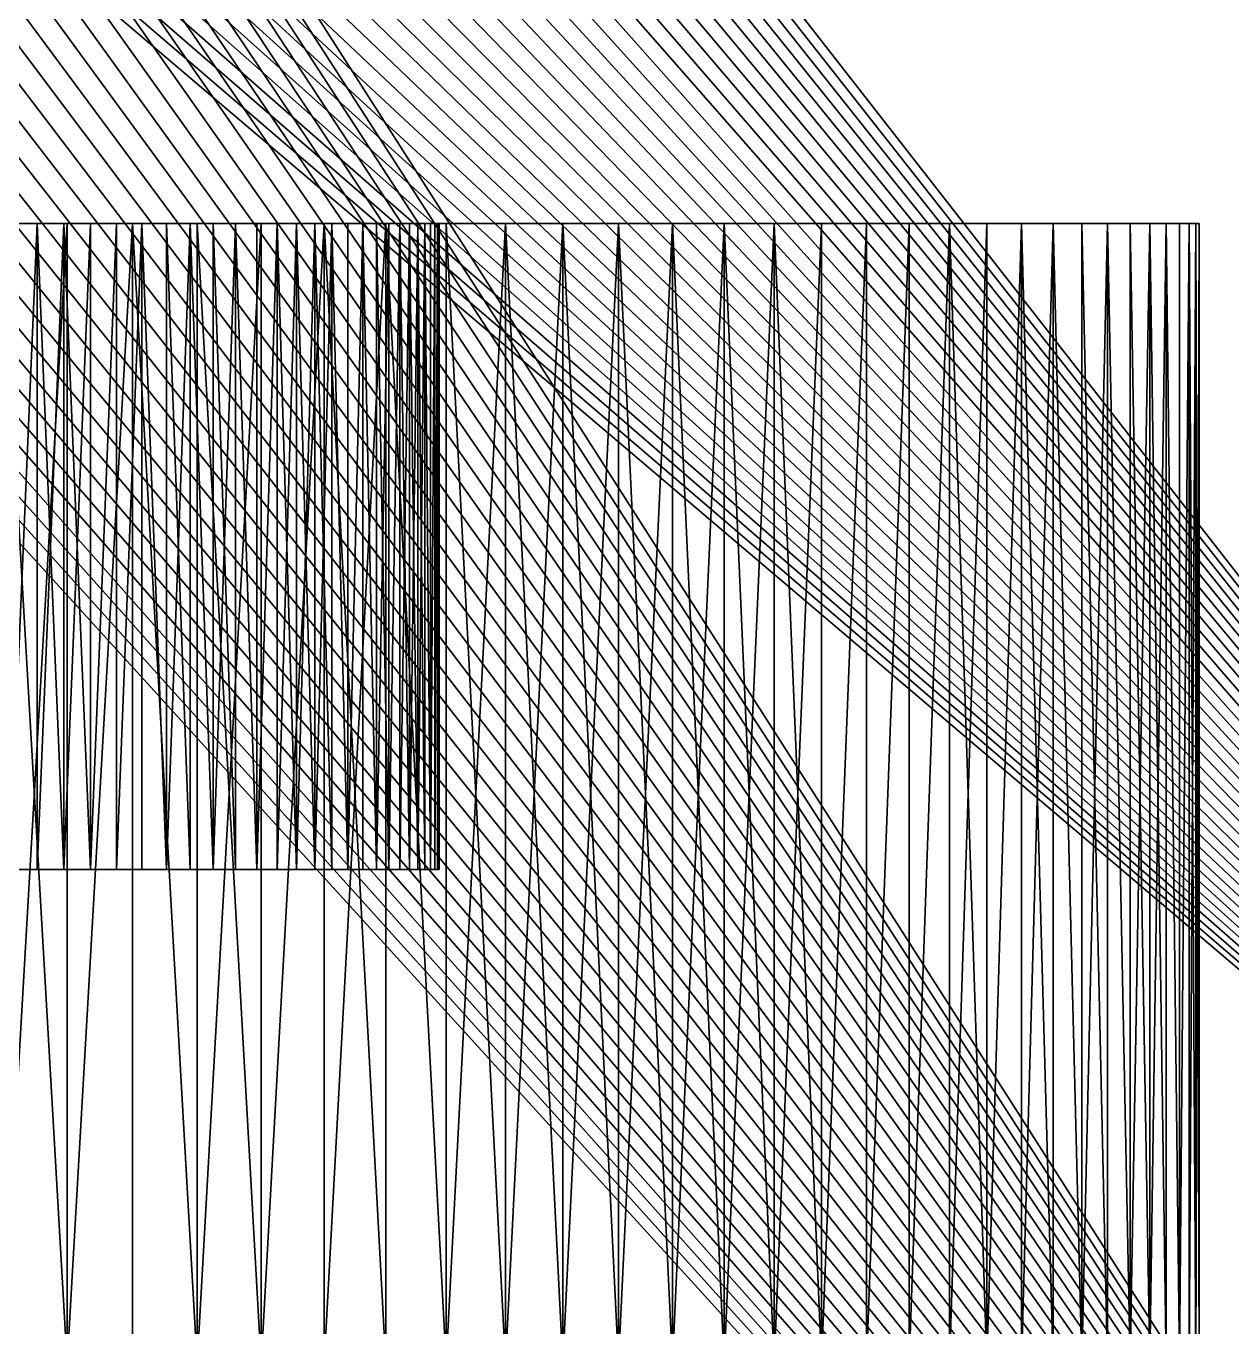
# Model space of a CAD drawing. Header units: millimetres. Extents: x 0 to 520, y -2 to 382.
# Drawn here: x 341.413 to 344.585, y 24.097 to 27.52 of the extents above; entities that cross this region are included whole.
import ezdxf

# ---------------------------------------------------------------- set-up
doc = ezdxf.new("R2010")
doc.units = ezdxf.units.MM

msp = doc.modelspace()

# ---------------------------------------------------------------- linework, layer by layer
at = {"layer": 'BRASS', "color": 52}
for points in [[(509.2, 369.2, 103), (10.8, 369.2, 103), (10.8, 10.8, 103)], [(509.2, 369.2, 103), (10.8, 10.8, 103), (509.2, 10.8, 103)], [(336.599, 36.5929, 86), (481.6847, 69.0037, 86), (499.5, 20.5, 86)], [(336.599, 36.5929, 86), (499.5, 20.5, 86), (336.5767, 36.5137, 86)], [(336.5767, 36.5137, 86), (499.5, 20.5, 86), (336.5505, 36.4357, 86)], [(336.5505, 36.4357, 86), (499.5, 20.5, 86), (336.5204, 36.3591, 86)], [(336.5204, 36.3591, 86), (499.5, 20.5, 86), (336.4866, 36.2841, 86)], [(336.4866, 36.2841, 86), (499.5, 20.5, 86), (336.4491, 36.2109, 86)], [(336.4491, 36.2109, 86), (499.5, 20.5, 86), (336.4079, 36.1396, 86)], [(336.4079, 36.1396, 86), (499.5, 20.5, 86), (336.3633, 36.0705, 86)], [(336.3633, 36.0705, 86), (499.5, 20.5, 86), (336.3153, 36.0037, 86)], [(336.3153, 36.0037, 86), (499.5, 20.5, 86), (336.264, 35.9394, 86)], [(336.264, 35.9394, 86), (499.5, 20.5, 86), (336.2095, 35.8777, 86)], [(336.2095, 35.8777, 86), (499.5, 20.5, 86), (336.1521, 35.8188, 86)], [(336.1521, 35.8188, 86), (499.5, 20.5, 86), (336.0918, 35.7629, 86)], [(336.0918, 35.7629, 86), (499.5, 20.5, 86), (336.0288, 35.71, 86)], [(336.0288, 35.71, 86), (499.5, 20.5, 86), (335.9632, 35.6603, 86)], [(335.9632, 35.6603, 86), (499.5, 20.5, 86), (335.8952, 35.614, 86)], [(335.8952, 35.614, 86), (499.5, 20.5, 86), (335.825, 35.5711, 86)], [(335.825, 35.5711, 86), (499.5, 20.5, 86), (335.7527, 35.5317, 86)], [(335.7527, 35.5317, 86), (499.5, 20.5, 86), (335.6786, 35.496, 86)], [(335.6028, 35.4641, 86), (499.5, 20.5, 86), (335.5255, 35.4359, 86)], [(335.6786, 35.496, 86), (499.5, 20.5, 86), (335.6028, 35.4641, 86)], [(335.5255, 35.4359, 86), (499.5, 20.5, 86), (335.4469, 35.4117, 86)], [(335.4469, 35.4117, 86), (499.5, 20.5, 86), (335.3672, 35.3914, 86)], [(335.2052, 35.3628, 86), (499.5, 20.5, 86), (335.1233, 35.3546, 86)], [(335.2865, 35.3751, 86), (499.5, 20.5, 86), (335.2052, 35.3628, 86)], [(335.3672, 35.3914, 86), (499.5, 20.5, 86), (335.2865, 35.3751, 86)], [(499.5, 20.5, 86), (20.5, 20.5, 86), (185.0411, 35.3505, 86)], [(499.5, 20.5, 86), (185.0411, 35.3505, 86), (334.9589, 35.3505, 86)], [(335.0411, 35.3505, 86), (499.5, 20.5, 86), (334.9589, 35.3505, 86)], [(335.1233, 35.3546, 86), (499.5, 20.5, 86), (335.0411, 35.3505, 86)]]:
    msp.add_3dface(points, dxfattribs=at)
at = {"layer": 'STEEL', "color": 8}
for points in [[(347, 48, 86), (337.2388, 35.276, 86), (347, 20, 86)], [(337.25, 35.5, 83), (347, 48, 83), (347, 23, 83)], [(337.2472, 35.3878, 83), (337.25, 35.5, 83), (347, 23, 83)], [(337.2388, 35.276, 83), (337.2472, 35.3878, 83), (347, 23, 83)], [(337.2249, 35.1647, 83), (337.2388, 35.276, 83), (347, 23, 83)], [(337.2388, 35.276, 86), (337.2249, 35.1647, 86), (347, 20, 86)], [(337.2054, 35.0542, 83), (337.2249, 35.1647, 83), (347, 23, 83)], [(337.2249, 35.1647, 86), (337.2054, 35.0542, 86), (347, 20, 86)], [(337.1804, 34.9448, 83), (337.2054, 35.0542, 83), (347, 23, 83)], [(337.2054, 35.0542, 86), (337.1804, 34.9448, 86), (347, 20, 86)], [(337.15, 34.8368, 83), (337.1804, 34.9448, 83), (347, 23, 83)], [(337.1804, 34.9448, 86), (337.15, 34.8368, 86), (347, 20, 86)], [(337.1143, 34.7305, 83), (337.15, 34.8368, 83), (347, 23, 83)], [(337.15, 34.8368, 86), (337.1143, 34.7305, 86), (347, 20, 86)], [(337.0733, 34.626, 83), (337.1143, 34.7305, 83), (347, 23, 83)], [(337.1143, 34.7305, 86), (337.0733, 34.626, 86), (347, 20, 86)], [(337.0272, 34.5238, 83), (337.0733, 34.626, 83), (347, 23, 83)], [(337.0733, 34.626, 86), (337.0272, 34.5238, 86), (347, 20, 86)], [(336.976, 34.4239, 83), (337.0272, 34.5238, 83), (347, 23, 83)], [(337.0272, 34.5238, 86), (336.976, 34.4239, 86), (347, 20, 86)], [(336.9199, 34.3268, 83), (336.976, 34.4239, 83), (347, 23, 83)], [(336.976, 34.4239, 86), (336.9199, 34.3268, 86), (347, 20, 86)], [(336.859, 34.2325, 83), (336.9199, 34.3268, 83), (347, 23, 83)], [(336.9199, 34.3268, 86), (336.859, 34.2325, 86), (347, 20, 86)], [(336.7935, 34.1414, 83), (336.859, 34.2325, 83), (347, 23, 83)], [(336.859, 34.2325, 86), (336.7935, 34.1414, 86), (347, 20, 86)], [(336.7236, 34.0537, 83), (336.7935, 34.1414, 83), (347, 23, 83)], [(336.7935, 34.1414, 86), (336.7236, 34.0537, 86), (347, 20, 86)], [(336.6494, 33.9696, 83), (336.7236, 34.0537, 83), (347, 23, 83)], [(336.7236, 34.0537, 86), (336.6494, 33.9696, 86), (347, 20, 86)], [(336.571, 33.8893, 83), (336.6494, 33.9696, 83), (347, 23, 83)], [(336.6494, 33.9696, 86), (336.571, 33.8893, 86), (347, 20, 86)], [(336.4888, 33.813, 83), (336.571, 33.8893, 83), (347, 23, 83)], [(336.571, 33.8893, 86), (336.4888, 33.813, 86), (347, 20, 86)], [(336.4029, 33.7409, 83), (336.4888, 33.813, 83), (347, 23, 83)], [(336.4888, 33.813, 86), (336.4029, 33.7409, 86), (347, 20, 86)], [(336.3134, 33.6731, 83), (336.4029, 33.7409, 83), (347, 23, 83)], [(336.4029, 33.7409, 86), (336.3134, 33.6731, 86), (347, 20, 86)], [(336.3134, 33.6731, 83), (347, 23, 83), (336.2207, 33.6099, 83)], [(336.3134, 33.6731, 86), (336.2207, 33.6099, 86), (347, 20, 86)], [(336.2207, 33.6099, 83), (347, 23, 83), (336.125, 33.5514, 83)], [(336.2207, 33.6099, 86), (336.125, 33.5514, 86), (347, 20, 86)], [(336.125, 33.5514, 83), (347, 23, 83), (336.0265, 33.4978, 83)], [(336.125, 33.5514, 86), (336.0265, 33.4978, 86), (347, 20, 86)], [(336.0265, 33.4978, 83), (347, 23, 83), (335.9254, 33.4491, 83)], [(336.0265, 33.4978, 86), (335.9254, 33.4491, 86), (347, 20, 86)], [(335.9254, 33.4491, 83), (347, 23, 83), (335.822, 33.4055, 83)], [(335.9254, 33.4491, 86), (335.822, 33.4055, 86), (347, 20, 86)], [(335.822, 33.4055, 83), (347, 23, 83), (335.7166, 33.3672, 83)], [(335.822, 33.4055, 86), (335.7166, 33.3672, 86), (347, 20, 86)], [(335.7166, 33.3672, 83), (347, 23, 83), (335.6094, 33.3341, 83)], [(335.7166, 33.3672, 86), (335.6094, 33.3341, 86), (347, 20, 86)], [(335.5007, 33.3064, 83), (347, 23, 83), (335.3907, 33.2842, 83)], [(335.5007, 33.3064, 86), (335.3907, 33.2842, 86), (347, 20, 86)], [(335.6094, 33.3341, 83), (347, 23, 83), (335.5007, 33.3064, 83)], [(335.6094, 33.3341, 86), (335.5007, 33.3064, 86), (347, 20, 86)], [(335.3907, 33.2842, 83), (347, 23, 83), (335.2798, 33.2675, 83)], [(335.3907, 33.2842, 86), (335.2798, 33.2675, 86), (347, 20, 86)], [(334.9439, 33.2507, 83), (347, 23, 83), (323, 23, 83)], [(334.9439, 33.2507, 86), (323, 20, 86), (347, 20, 86)], [(335.0561, 33.2507, 83), (347, 23, 83), (334.9439, 33.2507, 83)], [(335.0561, 33.2507, 86), (334.9439, 33.2507, 86), (347, 20, 86)], [(335.1681, 33.2563, 83), (347, 23, 83), (335.0561, 33.2507, 83)], [(335.1681, 33.2563, 86), (335.0561, 33.2507, 86), (347, 20, 86)], [(335.2798, 33.2675, 83), (347, 23, 83), (335.1681, 33.2563, 83)], [(335.2798, 33.2675, 86), (335.1681, 33.2563, 86), (347, 20, 86)], [(341.5216, 27, 78.9609), (341.2236, 27, 76.9832), (341.1494, 27, 76.9925)], [(341.5216, 27, 78.9609), (341.1494, 27, 76.9925), (341.3485, 27, 78.9826)], [(341.2236, 27, 74.0168), (341.5216, 27, 72.0391), (341.3485, 27, 72.0174)], [(341.2972, 27, 74.0297), (341.5216, 27, 72.0391), (341.2236, 27, 74.0168)], [(341.6935, 27, 78.9306), (341.2972, 27, 76.9703), (341.2236, 27, 76.9832)], [(341.6935, 27, 78.9306), (341.2236, 27, 76.9832), (341.5216, 27, 78.9609)], [(341.2972, 27, 74.0297), (341.6935, 27, 72.0694), (341.5216, 27, 72.0391)], [(341.3701, 27, 74.0464), (341.6935, 27, 72.0694), (341.2972, 27, 74.0297)], [(341.8637, 27, 78.8918), (341.3701, 27, 76.9536), (341.2972, 27, 76.9703)], [(341.8637, 27, 78.8918), (341.2972, 27, 76.9703), (341.6935, 27, 78.9306)], [(341.3485, 27, 78.9826), (341.3485, 24, 78.9826), (341.5216, 24, 78.9609)], [(341.5216, 27, 78.9609), (341.3485, 27, 78.9826), (341.5216, 24, 78.9609)], [(341.5216, 27, 72.0391), (341.5216, 24, 72.0391), (341.3485, 24, 72.0174)], [(341.3485, 27, 72.0174), (341.5216, 27, 72.0391), (341.3485, 24, 72.0174)], [(341.3701, 27, 74.0464), (341.8637, 27, 72.1082), (341.6935, 27, 72.0694)], [(341.4421, 27, 74.0666), (341.8637, 27, 72.1082), (341.3701, 27, 74.0464)], [(341.8637, 27, 78.8918), (341.4421, 27, 76.9334), (341.3701, 27, 76.9536)], [(341.3701, 25.3, 76.9536), (341.4421, 27, 76.9334), (341.4421, 25.3, 76.9334)], [(341.3701, 27, 76.9536), (341.4421, 27, 76.9334), (341.3701, 25.3, 76.9536)], [(341.4421, 25.3, 74.0666), (341.4421, 27, 74.0666), (341.3701, 25.3, 74.0464)], [(341.4421, 27, 74.0666), (341.3701, 27, 74.0464), (341.3701, 25.3, 74.0464)], [(341.4421, 27, 74.0666), (342.1971, 27, 72.2111), (342.0316, 27, 72.1555)], [(341.4421, 27, 74.0666), (342.0316, 27, 72.1555), (341.8637, 27, 72.1082)], [(341.513, 27, 74.0905), (342.1971, 27, 72.2111), (341.4421, 27, 74.0666)], [(342.0316, 27, 78.8445), (341.4421, 27, 76.9334), (341.8637, 27, 78.8918)], [(342.1971, 27, 78.7889), (341.4421, 27, 76.9334), (342.0316, 27, 78.8445)], [(342.1971, 27, 78.7889), (341.513, 27, 76.9095), (341.4421, 27, 76.9334)], [(341.4421, 25.3, 76.9334), (341.513, 27, 76.9095), (341.513, 25.3, 76.9095)], [(341.4421, 27, 76.9334), (341.513, 27, 76.9095), (341.4421, 25.3, 76.9334)], [(341.513, 27, 74.0905), (341.4421, 27, 74.0666), (341.513, 25.3, 74.0905)], [(341.513, 25.3, 74.0905), (341.4421, 27, 74.0666), (341.4421, 25.3, 74.0666)], [(341.5827, 27, 74.1178), (342.1971, 27, 72.2111), (341.513, 27, 74.0905)], [(342.3595, 27, 78.7252), (341.5827, 27, 76.8822), (341.513, 27, 76.9095)], [(342.3595, 27, 78.7252), (341.513, 27, 76.9095), (342.1971, 27, 78.7889)], [(341.513, 25.3, 76.9095), (341.5827, 27, 76.8822), (341.5827, 25.3, 76.8822)], [(341.513, 27, 76.9095), (341.5827, 27, 76.8822), (341.513, 25.3, 76.9095)], [(341.5827, 27, 74.1178), (341.513, 27, 74.0905), (341.5827, 25.3, 74.1178)], [(341.5827, 25.3, 74.1178), (341.513, 27, 74.0905), (341.513, 25.3, 74.0905)], [(341.6935, 27, 78.9306), (341.5216, 24, 78.9609), (341.6935, 24, 78.9306)], [(341.6935, 27, 78.9306), (341.5216, 27, 78.9609), (341.5216, 24, 78.9609)], [(341.6935, 27, 72.0694), (341.6935, 24, 72.0694), (341.5216, 24, 72.0391)], [(341.5216, 27, 72.0391), (341.6935, 27, 72.0694), (341.5216, 24, 72.0391)], [(341.5827, 27, 74.1178), (342.3595, 27, 72.2748), (342.1971, 27, 72.2111)], [(341.6508, 27, 74.1485), (342.3595, 27, 72.2748), (341.5827, 27, 74.1178)], [(342.5186, 27, 78.6534), (341.6508, 27, 76.8515), (341.5827, 27, 76.8822)], [(342.5186, 27, 78.6534), (341.5827, 27, 76.8822), (342.3595, 27, 78.7252)], [(341.5827, 25.3, 76.8822), (341.6508, 27, 76.8515), (341.6508, 25.3, 76.8515)], [(341.5827, 27, 76.8822), (341.6508, 27, 76.8515), (341.5827, 25.3, 76.8822)], [(341.6508, 25.3, 74.1485), (341.6508, 27, 74.1485), (341.5827, 25.3, 74.1178)], [(341.6508, 27, 74.1485), (341.5827, 27, 74.1178), (341.5827, 25.3, 74.1178)], [(341.6508, 27, 74.1485), (342.6739, 27, 72.4262), (342.5186, 27, 72.3466)], [(341.6508, 27, 74.1485), (342.5186, 27, 72.3466), (342.3595, 27, 72.2748)], [(341.7174, 27, 74.1827), (342.6739, 27, 72.4262), (341.6508, 27, 74.1485)], [(342.6739, 27, 78.5738), (341.7174, 27, 76.8173), (341.6508, 27, 76.8515)], [(342.6739, 27, 78.5738), (341.6508, 27, 76.8515), (342.5186, 27, 78.6534)], [(341.6508, 25.3, 76.8515), (341.7174, 27, 76.8173), (341.7174, 25.3, 76.8173)], [(341.6508, 27, 76.8515), (341.7174, 27, 76.8173), (341.6508, 25.3, 76.8515)], [(341.7174, 25.3, 74.1827), (341.7174, 27, 74.1827), (341.6508, 25.3, 74.1485)], [(341.7174, 27, 74.1827), (341.6508, 27, 74.1485), (341.6508, 25.3, 74.1485)], [(341.6935, 27, 78.9306), (341.6935, 24, 78.9306), (341.8637, 24, 78.8918)], [(341.8637, 27, 78.8918), (341.6935, 27, 78.9306), (341.8637, 24, 78.8918)], [(341.6935, 27, 72.0694), (341.8637, 24, 72.1082), (341.6935, 24, 72.0694)], [(341.6935, 27, 72.0694), (341.8637, 27, 72.1082), (341.8637, 24, 72.1082)], [(341.7822, 27, 74.2201), (342.6739, 27, 72.4262), (341.7174, 27, 74.1827)], [(342.825, 27, 78.4865), (341.7174, 27, 76.8173), (342.6739, 27, 78.5738)], [(342.825, 27, 78.4865), (341.7822, 27, 76.7799), (341.7174, 27, 76.8173)], [(341.7174, 25.3, 76.8173), (341.7174, 27, 76.8173), (341.7822, 25.3, 76.7799)], [(341.7174, 27, 76.8173), (341.7822, 27, 76.7799), (341.7822, 25.3, 76.7799)], [(341.7822, 27, 74.2201), (341.7174, 27, 74.1827), (341.7822, 25.3, 74.2201)], [(341.7822, 25.3, 74.2201), (341.7174, 27, 74.1827), (341.7174, 25.3, 74.1827)], [(341.7822, 27, 74.2201), (342.825, 27, 72.5135), (342.6739, 27, 72.4262)], [(341.845, 27, 74.2606), (342.825, 27, 72.5135), (341.7822, 27, 74.2201)], [(342.9716, 27, 78.3918), (341.7822, 27, 76.7799), (342.825, 27, 78.4865)], [(342.9716, 27, 78.3918), (341.845, 27, 76.7394), (341.7822, 27, 76.7799)], [(341.7822, 27, 76.7799), (341.845, 27, 76.7394), (341.7822, 25.3, 76.7799)], [(341.7822, 25.3, 76.7799), (341.845, 27, 76.7394), (341.845, 25.3, 76.7394)], [(341.845, 27, 74.2606), (341.7822, 27, 74.2201), (341.845, 25.3, 74.2606)], [(341.845, 25.3, 74.2606), (341.7822, 27, 74.2201), (341.7822, 25.3, 74.2201)], [(341.845, 27, 74.2606), (342.9716, 27, 72.6082), (342.825, 27, 72.5135)], [(341.9057, 27, 74.3043), (342.9716, 27, 72.6082), (341.845, 27, 74.2606)], [(342.9716, 27, 78.3918), (341.9057, 27, 76.6957), (341.845, 27, 76.7394)], [(341.845, 25.3, 76.7394), (341.845, 27, 76.7394), (341.9057, 25.3, 76.6957)], [(341.845, 27, 76.7394), (341.9057, 27, 76.6957), (341.9057, 25.3, 76.6957)], [(341.9057, 27, 74.3043), (341.845, 27, 74.2606), (341.9057, 25.3, 74.3043)], [(341.9057, 25.3, 74.3043), (341.845, 27, 74.2606), (341.845, 25.3, 74.2606)], [(341.8637, 27, 78.8918), (341.8637, 24, 78.8918), (342.0316, 24, 78.8445)], [(342.0316, 27, 78.8445), (341.8637, 27, 78.8918), (342.0316, 24, 78.8445)], [(342.0316, 27, 72.1555), (342.0316, 24, 72.1555), (341.8637, 24, 72.1082)], [(341.8637, 27, 72.1082), (342.0316, 27, 72.1555), (341.8637, 24, 72.1082)], [(341.9057, 27, 74.3043), (343.2498, 27, 72.8188), (343.1133, 27, 72.71)], [(341.9057, 27, 74.3043), (343.1133, 27, 72.71), (342.9716, 27, 72.6082)], [(341.9642, 27, 74.3509), (343.2498, 27, 72.8188), (341.9057, 27, 74.3043)], [(343.1133, 27, 78.29), (341.9642, 27, 76.6491), (341.9057, 27, 76.6957)], [(343.1133, 27, 78.29), (341.9057, 27, 76.6957), (342.9716, 27, 78.3918)], [(341.9057, 27, 76.6957), (341.9642, 27, 76.6491), (341.9057, 25.3, 76.6957)], [(341.9057, 25.3, 76.6957), (341.9642, 27, 76.6491), (341.9642, 25.3, 76.6491)], [(341.9642, 27, 74.3509), (341.9057, 27, 74.3043), (341.9642, 25.3, 74.3509)], [(341.9642, 25.3, 74.3509), (341.9057, 27, 74.3043), (341.9057, 25.3, 74.3043)], [(342.0203, 27, 74.4004), (343.2498, 27, 72.8188), (341.9642, 27, 74.3509)], [(343.2498, 27, 78.1812), (341.9642, 27, 76.6491), (343.1133, 27, 78.29)], [(343.3806, 27, 78.0657), (342.0203, 27, 76.5996), (341.9642, 27, 76.6491)], [(343.3806, 27, 78.0657), (341.9642, 27, 76.6491), (343.2498, 27, 78.1812)], [(341.9642, 25.3, 76.6491), (341.9642, 27, 76.6491), (342.0203, 25.3, 76.5996)], [(341.9642, 27, 76.6491), (342.0203, 27, 76.5996), (342.0203, 25.3, 76.5996)], [(342.0203, 27, 74.4004), (341.9642, 27, 74.3509), (342.0203, 25.3, 74.4004)], [(342.0203, 25.3, 74.4004), (341.9642, 27, 74.3509), (341.9642, 25.3, 74.3509)], [(342.0203, 27, 74.4004), (343.3806, 27, 72.9343), (343.2498, 27, 72.8188)], [(343.5055, 27, 73.0562), (342.0203, 27, 74.4004), (342.0738, 27, 74.4526)], [(343.5055, 27, 73.0562), (343.3806, 27, 72.9343), (342.0203, 27, 74.4004)], [(343.5055, 27, 77.9438), (342.0738, 27, 76.5474), (342.0203, 27, 76.5996)], [(343.5055, 27, 77.9438), (342.0203, 27, 76.5996), (343.3806, 27, 78.0657)], [(342.0203, 27, 76.5996), (342.0738, 27, 76.5474), (342.0203, 25.3, 76.5996)], [(342.0203, 25.3, 76.5996), (342.0738, 27, 76.5474), (342.0738, 25.3, 76.5474)], [(342.0738, 25.3, 74.4526), (342.0738, 27, 74.4526), (342.0203, 25.3, 74.4004)], [(342.0738, 27, 74.4526), (342.0203, 27, 74.4004), (342.0203, 25.3, 74.4004)], [(342.1971, 27, 78.7889), (342.0316, 24, 78.8445), (342.1971, 24, 78.7889)], [(342.1971, 27, 78.7889), (342.0316, 27, 78.8445), (342.0316, 24, 78.8445)], [(342.1971, 27, 72.2111), (342.1971, 24, 72.2111), (342.0316, 24, 72.1555)], [(342.0316, 27, 72.1555), (342.1971, 27, 72.2111), (342.0316, 24, 72.1555)], [(343.6242, 27, 73.1841), (343.5055, 27, 73.0562), (342.0738, 27, 74.4526)], [(343.6242, 27, 73.1841), (342.0738, 27, 74.4526), (342.1247, 27, 74.5075)], [(343.5055, 27, 77.9438), (342.1247, 27, 76.4925), (342.0738, 27, 76.5474)], [(342.0738, 27, 76.5474), (342.1247, 27, 76.4925), (342.0738, 25.3, 76.5474)], [(342.0738, 25.3, 76.5474), (342.1247, 27, 76.4925), (342.1247, 25.3, 76.4925)], [(342.1247, 27, 74.5075), (342.0738, 27, 74.4526), (342.1247, 25.3, 74.5075)], [(342.1247, 25.3, 74.5075), (342.0738, 27, 74.4526), (342.0738, 25.3, 74.4526)], [(343.7364, 27, 73.3178), (343.6242, 27, 73.1841), (342.1247, 27, 74.5075)], [(343.7364, 27, 73.3178), (342.1247, 27, 74.5075), (342.1727, 27, 74.5648)], [(343.6242, 27, 77.8159), (342.1727, 27, 76.4352), (342.1247, 27, 76.4925)], [(343.5055, 27, 77.9438), (343.6242, 27, 77.8159), (342.1247, 27, 76.4925)], [(342.1247, 27, 76.4925), (342.1727, 27, 76.4352), (342.1247, 25.3, 76.4925)], [(342.1247, 25.3, 76.4925), (342.1727, 27, 76.4352), (342.1727, 25.3, 76.4352)], [(342.1727, 27, 74.5648), (342.1247, 27, 74.5075), (342.1727, 25.3, 74.5648)], [(342.1727, 25.3, 74.5648), (342.1247, 27, 74.5075), (342.1247, 25.3, 74.5075)], [(343.8418, 27, 73.4569), (343.7364, 27, 73.3178), (342.1727, 27, 74.5648)], [(343.8418, 27, 73.4569), (342.1727, 27, 74.5648), (342.2179, 27, 74.6244)], [(343.8418, 27, 77.5431), (342.2179, 27, 76.3756), (342.1727, 27, 76.4352)], [(343.7364, 27, 77.6822), (343.8418, 27, 77.5431), (342.1727, 27, 76.4352)], [(343.6242, 27, 77.8159), (343.7364, 27, 77.6822), (342.1727, 27, 76.4352)], [(342.1727, 27, 76.4352), (342.2179, 27, 76.3756), (342.1727, 25.3, 76.4352)], [(342.1727, 25.3, 76.4352), (342.2179, 27, 76.3756), (342.2179, 25.3, 76.3756)], [(342.2179, 27, 74.6244), (342.1727, 27, 74.5648), (342.2179, 25.3, 74.6244)], [(342.2179, 25.3, 74.6244), (342.1727, 27, 74.5648), (342.1727, 25.3, 74.5648)], [(342.3595, 27, 78.7252), (342.1971, 24, 78.7889), (342.3595, 24, 78.7252)], [(342.3595, 27, 78.7252), (342.1971, 27, 78.7889), (342.1971, 24, 78.7889)], [(342.1971, 27, 72.2111), (342.3595, 27, 72.2748), (342.3595, 24, 72.2748)], [(342.1971, 27, 72.2111), (342.3595, 24, 72.2748), (342.1971, 24, 72.2111)], [(343.9401, 27, 73.6011), (343.8418, 27, 73.4569), (342.2179, 27, 74.6244)], [(343.9401, 27, 73.6011), (342.2179, 27, 74.6244), (342.26, 27, 74.6862)], [(343.8418, 27, 77.5431), (342.26, 27, 76.3138), (342.2179, 27, 76.3756)], [(342.2179, 25.3, 76.3756), (342.2179, 27, 76.3756), (342.26, 25.3, 76.3138)], [(342.2179, 27, 76.3756), (342.26, 27, 76.3138), (342.26, 25.3, 76.3138)], [(342.26, 27, 74.6862), (342.2179, 27, 74.6244), (342.26, 25.3, 74.6862)], [(342.26, 25.3, 74.6862), (342.2179, 27, 74.6244), (342.2179, 25.3, 74.6244)], [(344.0311, 27, 73.75), (343.9401, 27, 73.6011), (342.26, 27, 74.6862)], [(344.0311, 27, 73.75), (342.26, 27, 74.6862), (342.299, 27, 74.75)], [(344.0311, 27, 77.25), (342.299, 27, 76.25), (342.26, 27, 76.3138)], [(343.9401, 27, 77.3989), (344.0311, 27, 77.25), (342.26, 27, 76.3138)], [(343.8418, 27, 77.5431), (343.9401, 27, 77.3989), (342.26, 27, 76.3138)], [(342.26, 27, 76.3138), (342.299, 27, 76.25), (342.26, 25.3, 76.3138)], [(342.26, 25.3, 76.3138), (342.299, 27, 76.25), (342.299, 25.3, 76.25)], [(342.299, 25.3, 74.75), (342.299, 27, 74.75), (342.26, 25.3, 74.6862)], [(342.299, 27, 74.75), (342.26, 27, 74.6862), (342.26, 25.3, 74.6862)], [(344.1146, 27, 73.9033), (342.299, 27, 74.75), (342.3348, 27, 74.8157)], [(344.1146, 27, 73.9033), (344.0311, 27, 73.75), (342.299, 27, 74.75)], [(344.0311, 27, 77.25), (342.3348, 27, 76.1843), (342.299, 27, 76.25)], [(342.299, 25.3, 76.25), (342.299, 27, 76.25), (342.3348, 25.3, 76.1843)], [(342.299, 27, 76.25), (342.3348, 27, 76.1843), (342.3348, 25.3, 76.1843)], [(342.3348, 27, 74.8157), (342.299, 27, 74.75), (342.3348, 25.3, 74.8157)], [(342.3348, 25.3, 74.8157), (342.299, 27, 74.75), (342.299, 25.3, 74.75)], [(344.1903, 27, 74.0605), (342.3348, 27, 74.8157), (342.3673, 27, 74.8831)], [(344.1903, 27, 74.0605), (344.1146, 27, 73.9033), (342.3348, 27, 74.8157)], [(344.1146, 27, 77.0967), (342.3673, 27, 76.1169), (342.3348, 27, 76.1843)], [(344.0311, 27, 77.25), (344.1146, 27, 77.0967), (342.3348, 27, 76.1843)], [(342.3348, 25.3, 76.1843), (342.3673, 27, 76.1169), (342.3673, 25.3, 76.1169)], [(342.3348, 27, 76.1843), (342.3673, 27, 76.1169), (342.3348, 25.3, 76.1843)], [(342.3673, 27, 74.8831), (342.3348, 27, 74.8157), (342.3673, 25.3, 74.8831)], [(342.3673, 25.3, 74.8831), (342.3348, 27, 74.8157), (342.3348, 25.3, 74.8157)], [(342.3595, 27, 78.7252), (342.3595, 24, 78.7252), (342.5186, 24, 78.6534)], [(342.5186, 27, 78.6534), (342.3595, 27, 78.7252), (342.5186, 24, 78.6534)], [(342.3595, 27, 72.2748), (342.5186, 27, 72.3466), (342.5186, 24, 72.3466)], [(342.3595, 27, 72.2748), (342.5186, 24, 72.3466), (342.3595, 24, 72.2748)], [(344.2581, 27, 74.2213), (344.1903, 27, 74.0605), (342.3673, 27, 74.8831)], [(344.2581, 27, 74.2213), (342.3673, 27, 74.8831), (342.3963, 27, 74.952)], [(344.1903, 27, 76.9395), (342.3963, 27, 76.048), (342.3673, 27, 76.1169)], [(344.1146, 27, 77.0967), (344.1903, 27, 76.9395), (342.3673, 27, 76.1169)], [(342.3673, 25.3, 76.1169), (342.3963, 27, 76.048), (342.3963, 25.3, 76.048)], [(342.3673, 27, 76.1169), (342.3963, 27, 76.048), (342.3673, 25.3, 76.1169)], [(342.3963, 25.3, 74.952), (342.3963, 27, 74.952), (342.3673, 25.3, 74.8831)], [(342.3963, 27, 74.952), (342.3673, 27, 74.8831), (342.3673, 25.3, 74.8831)], [(344.3177, 27, 74.3853), (344.2581, 27, 74.2213), (342.3963, 27, 74.952)], [(344.3177, 27, 74.3853), (342.3963, 27, 74.952), (342.4219, 27, 75.0223)], [(344.2581, 27, 76.7787), (342.4219, 27, 75.9777), (342.3963, 27, 76.048)], [(344.1903, 27, 76.9395), (344.2581, 27, 76.7787), (342.3963, 27, 76.048)], [(342.3963, 25.3, 76.048), (342.4219, 27, 75.9777), (342.4219, 25.3, 75.9777)], [(342.3963, 27, 76.048), (342.4219, 27, 75.9777), (342.3963, 25.3, 76.048)], [(342.4219, 27, 75.0223), (342.3963, 27, 74.952), (342.4219, 25.3, 75.0223)], [(342.4219, 25.3, 75.0223), (342.3963, 27, 74.952), (342.3963, 25.3, 74.952)], [(344.3177, 27, 74.3853), (342.4219, 27, 75.0223), (342.4439, 27, 75.0937)], [(344.3692, 27, 76.4479), (342.4439, 27, 75.9063), (342.4219, 27, 75.9777)], [(344.3177, 27, 76.6147), (344.3692, 27, 76.4479), (342.4219, 27, 75.9777)], [(344.2581, 27, 76.7787), (344.3177, 27, 76.6147), (342.4219, 27, 75.9777)], [(342.4219, 25.3, 75.9777), (342.4439, 27, 75.9063), (342.4439, 25.3, 75.9063)], [(342.4219, 27, 75.9777), (342.4439, 27, 75.9063), (342.4219, 25.3, 75.9777)], [(342.4439, 27, 75.0937), (342.4219, 27, 75.0223), (342.4439, 25.3, 75.0937)], [(342.4439, 25.3, 75.0937), (342.4219, 27, 75.0223), (342.4219, 25.3, 75.0223)], [(344.3692, 27, 74.5521), (344.3177, 27, 74.3853), (342.4439, 27, 75.0937)], [(344.4122, 27, 74.7212), (342.4439, 27, 75.0937), (342.4624, 27, 75.1662)], [(344.4122, 27, 74.7212), (344.3692, 27, 74.5521), (342.4439, 27, 75.0937)], [(344.3692, 27, 76.4479), (342.4624, 27, 75.8338), (342.4439, 27, 75.9063)], [(342.4439, 25.3, 75.9063), (342.4624, 27, 75.8338), (342.4624, 25.3, 75.8338)], [(342.4439, 27, 75.9063), (342.4624, 27, 75.8338), (342.4439, 25.3, 75.9063)], [(342.4624, 27, 75.1662), (342.4439, 27, 75.0937), (342.4624, 25.3, 75.1662)], [(342.4624, 25.3, 75.1662), (342.4439, 27, 75.0937), (342.4439, 25.3, 75.0937)], [(344.4468, 27, 74.8922), (342.4624, 27, 75.1662), (342.4772, 27, 75.2395)], [(344.4468, 27, 74.8922), (344.4122, 27, 74.7212), (342.4624, 27, 75.1662)], [(344.4468, 27, 76.1078), (342.4772, 27, 75.7605), (342.4624, 27, 75.8338)], [(344.4122, 27, 76.2788), (344.4468, 27, 76.1078), (342.4624, 27, 75.8338)], [(344.3692, 27, 76.4479), (344.4122, 27, 76.2788), (342.4624, 27, 75.8338)], [(342.4624, 25.3, 75.8338), (342.4624, 27, 75.8338), (342.4772, 25.3, 75.7605)], [(342.4624, 27, 75.8338), (342.4772, 27, 75.7605), (342.4772, 25.3, 75.7605)], [(342.4772, 27, 75.2395), (342.4624, 27, 75.1662), (342.4772, 25.3, 75.2395)], [(342.4772, 25.3, 75.2395), (342.4624, 27, 75.1662), (342.4624, 25.3, 75.1662)], [(344.4728, 27, 75.0648), (342.4772, 27, 75.2395), (342.4884, 27, 75.3135)], [(344.4728, 27, 75.0648), (344.4468, 27, 74.8922), (342.4772, 27, 75.2395)], [(344.4468, 27, 76.1078), (342.4884, 27, 75.6865), (342.4772, 27, 75.7605)], [(342.4772, 25.3, 75.7605), (342.4884, 27, 75.6865), (342.4884, 25.3, 75.6865)], [(342.4772, 27, 75.7605), (342.4884, 27, 75.6865), (342.4772, 25.3, 75.7605)], [(342.4884, 25.3, 75.3135), (342.4884, 27, 75.3135), (342.4772, 25.3, 75.2395)], [(342.4884, 27, 75.3135), (342.4772, 27, 75.2395), (342.4772, 25.3, 75.2395)], [(344.4902, 27, 75.2384), (344.4728, 27, 75.0648), (342.4884, 27, 75.3135)], [(344.4902, 27, 75.2384), (342.4884, 27, 75.3135), (342.4958, 27, 75.3879)], [(344.4728, 27, 75.9352), (342.4958, 27, 75.6121), (342.4884, 27, 75.6865)], [(344.4468, 27, 76.1078), (344.4728, 27, 75.9352), (342.4884, 27, 75.6865)], [(342.4884, 25.3, 75.6865), (342.4958, 27, 75.6121), (342.4958, 25.3, 75.6121)], [(342.4884, 27, 75.6865), (342.4958, 27, 75.6121), (342.4884, 25.3, 75.6865)], [(342.4958, 25.3, 75.3879), (342.4958, 27, 75.3879), (342.4884, 25.3, 75.3135)], [(342.4958, 27, 75.3879), (342.4884, 27, 75.3135), (342.4884, 25.3, 75.3135)], [(344.4989, 27, 75.4127), (344.4902, 27, 75.2384), (342.4958, 27, 75.3879)], [(344.4989, 27, 75.4127), (342.4958, 27, 75.3879), (342.4995, 27, 75.4626)], [(344.4902, 27, 75.7616), (342.4995, 27, 75.5374), (342.4958, 27, 75.6121)], [(344.4728, 27, 75.9352), (344.4902, 27, 75.7616), (342.4958, 27, 75.6121)], [(342.4958, 25.3, 75.6121), (342.4995, 27, 75.5374), (342.4995, 25.3, 75.5374)], [(342.4958, 27, 75.6121), (342.4995, 27, 75.5374), (342.4958, 25.3, 75.6121)], [(342.4995, 25.3, 75.4626), (342.4958, 27, 75.3879), (342.4958, 25.3, 75.3879)], [(342.4995, 27, 75.4626), (342.4958, 27, 75.3879), (342.4995, 25.3, 75.4626)], [(344.4989, 27, 75.5873), (344.4989, 27, 75.4127), (342.4995, 27, 75.4626)], [(344.4989, 27, 75.5873), (342.4995, 27, 75.4626), (342.4995, 27, 75.5374)], [(344.4902, 27, 75.7616), (344.4989, 27, 75.5873), (342.4995, 27, 75.5374)], [(342.4995, 25.3, 75.5374), (342.4995, 27, 75.4626), (342.4995, 25.3, 75.4626)], [(342.4995, 27, 75.5374), (342.4995, 27, 75.4626), (342.4995, 25.3, 75.5374)], [(342.6739, 27, 78.5738), (342.5186, 24, 78.6534), (342.6739, 24, 78.5738)], [(342.6739, 27, 78.5738), (342.5186, 27, 78.6534), (342.5186, 24, 78.6534)], [(342.5186, 27, 72.3466), (342.6739, 27, 72.4262), (342.6739, 24, 72.4262)], [(342.5186, 27, 72.3466), (342.6739, 24, 72.4262), (342.5186, 24, 72.3466)], [(342.825, 27, 78.4865), (342.6739, 27, 78.5738), (342.6739, 24, 78.5738)], [(342.825, 27, 78.4865), (342.6739, 24, 78.5738), (342.825, 24, 78.4865)], [(342.6739, 27, 72.4262), (342.825, 27, 72.5135), (342.825, 24, 72.5135)], [(342.6739, 27, 72.4262), (342.825, 24, 72.5135), (342.6739, 24, 72.4262)], [(342.9716, 27, 78.3918), (342.825, 27, 78.4865), (342.825, 24, 78.4865)], [(342.9716, 27, 78.3918), (342.825, 24, 78.4865), (342.9716, 24, 78.3918)], [(342.825, 27, 72.5135), (342.9716, 27, 72.6082), (342.9716, 24, 72.6082)], [(342.825, 27, 72.5135), (342.9716, 24, 72.6082), (342.825, 24, 72.5135)], [(343.1133, 27, 78.29), (342.9716, 27, 78.3918), (342.9716, 24, 78.3918)], [(343.1133, 27, 78.29), (342.9716, 24, 78.3918), (343.1133, 24, 78.29)], [(342.9716, 27, 72.6082), (343.1133, 27, 72.71), (343.1133, 24, 72.71)], [(342.9716, 27, 72.6082), (343.1133, 24, 72.71), (342.9716, 24, 72.6082)], [(343.2498, 27, 78.1812), (343.1133, 27, 78.29), (343.1133, 24, 78.29)], [(343.2498, 27, 78.1812), (343.1133, 24, 78.29), (343.2498, 24, 78.1812)], [(343.1133, 27, 72.71), (343.2498, 27, 72.8188), (343.2498, 24, 72.8188)], [(343.1133, 27, 72.71), (343.2498, 24, 72.8188), (343.1133, 24, 72.71)], [(343.3806, 27, 78.0657), (343.2498, 27, 78.1812), (343.2498, 24, 78.1812)], [(343.3806, 27, 78.0657), (343.2498, 24, 78.1812), (343.3806, 24, 78.0657)], [(343.2498, 27, 72.8188), (343.3806, 27, 72.9343), (343.3806, 24, 72.9343)], [(343.2498, 27, 72.8188), (343.3806, 24, 72.9343), (343.2498, 24, 72.8188)], [(343.5055, 27, 77.9438), (343.3806, 27, 78.0657), (343.3806, 24, 78.0657)], [(343.5055, 27, 77.9438), (343.3806, 24, 78.0657), (343.5055, 24, 77.9438)], [(343.3806, 27, 72.9343), (343.5055, 27, 73.0562), (343.5055, 24, 73.0562)], [(343.3806, 27, 72.9343), (343.5055, 24, 73.0562), (343.3806, 24, 72.9343)], [(343.6242, 27, 77.8159), (343.5055, 27, 77.9438), (343.5055, 24, 77.9438)], [(343.6242, 27, 77.8159), (343.5055, 24, 77.9438), (343.6242, 24, 77.8159)], [(343.6242, 27, 73.1841), (343.6242, 24, 73.1841), (343.5055, 24, 73.0562)], [(343.5055, 27, 73.0562), (343.6242, 27, 73.1841), (343.5055, 24, 73.0562)], [(343.7364, 27, 77.6822), (343.6242, 27, 77.8159), (343.6242, 24, 77.8159)], [(343.7364, 27, 77.6822), (343.6242, 24, 77.8159), (343.7364, 24, 77.6822)], [(343.7364, 27, 73.3178), (343.7364, 24, 73.3178), (343.6242, 24, 73.1841)], [(343.6242, 27, 73.1841), (343.7364, 27, 73.3178), (343.6242, 24, 73.1841)], [(343.8418, 27, 77.5431), (343.7364, 27, 77.6822), (343.7364, 24, 77.6822)], [(343.8418, 27, 77.5431), (343.7364, 24, 77.6822), (343.8418, 24, 77.5431)], [(343.8418, 27, 73.4569), (343.8418, 24, 73.4569), (343.7364, 24, 73.3178)], [(343.7364, 27, 73.3178), (343.8418, 27, 73.4569), (343.7364, 24, 73.3178)], [(343.9401, 27, 77.3989), (343.8418, 27, 77.5431), (343.8418, 24, 77.5431)], [(343.9401, 27, 77.3989), (343.8418, 24, 77.5431), (343.9401, 24, 77.3989)], [(343.8418, 27, 73.4569), (343.9401, 27, 73.6011), (343.9401, 24, 73.6011)], [(343.8418, 27, 73.4569), (343.9401, 24, 73.6011), (343.8418, 24, 73.4569)], [(344.0311, 27, 77.25), (343.9401, 27, 77.3989), (343.9401, 24, 77.3989)], [(344.0311, 27, 77.25), (343.9401, 24, 77.3989), (344.0311, 24, 77.25)], [(344.0311, 27, 73.75), (344.0311, 24, 73.75), (343.9401, 24, 73.6011)], [(343.9401, 27, 73.6011), (344.0311, 27, 73.75), (343.9401, 24, 73.6011)], [(344.1146, 27, 77.0967), (344.0311, 27, 77.25), (344.0311, 24, 77.25)], [(344.1146, 27, 77.0967), (344.0311, 24, 77.25), (344.1146, 24, 77.0967)], [(344.0311, 27, 73.75), (344.1146, 27, 73.9033), (344.1146, 24, 73.9033)], [(344.0311, 27, 73.75), (344.1146, 24, 73.9033), (344.0311, 24, 73.75)], [(344.1146, 27, 77.0967), (344.1146, 24, 77.0967), (344.1903, 24, 76.9395)], [(344.1903, 27, 76.9395), (344.1146, 27, 77.0967), (344.1903, 24, 76.9395)], [(344.1146, 27, 73.9033), (344.1903, 27, 74.0605), (344.1903, 24, 74.0605)], [(344.1146, 27, 73.9033), (344.1903, 24, 74.0605), (344.1146, 24, 73.9033)], [(344.2581, 27, 76.7787), (344.1903, 24, 76.9395), (344.2581, 24, 76.7787)], [(344.2581, 27, 76.7787), (344.1903, 27, 76.9395), (344.1903, 24, 76.9395)], [(344.1903, 27, 74.0605), (344.2581, 27, 74.2213), (344.2581, 24, 74.2213)], [(344.1903, 27, 74.0605), (344.2581, 24, 74.2213), (344.1903, 24, 74.0605)], [(344.2581, 27, 76.7787), (344.2581, 24, 76.7787), (344.3177, 24, 76.6147)], [(344.3177, 27, 76.6147), (344.2581, 27, 76.7787), (344.3177, 24, 76.6147)], [(344.2581, 27, 74.2213), (344.3177, 27, 74.3853), (344.3177, 24, 74.3853)], [(344.2581, 27, 74.2213), (344.3177, 24, 74.3853), (344.2581, 24, 74.2213)], [(344.3692, 27, 76.4479), (344.3177, 24, 76.6147), (344.3692, 24, 76.4479)], [(344.3692, 27, 76.4479), (344.3177, 27, 76.6147), (344.3177, 24, 76.6147)], [(344.3177, 27, 74.3853), (344.3692, 27, 74.5521), (344.3692, 24, 74.5521)], [(344.3177, 27, 74.3853), (344.3692, 24, 74.5521), (344.3177, 24, 74.3853)], [(344.4122, 27, 76.2788), (344.3692, 24, 76.4479), (344.4122, 24, 76.2788)], [(344.4122, 27, 76.2788), (344.3692, 27, 76.4479), (344.3692, 24, 76.4479)], [(344.3692, 27, 74.5521), (344.4122, 27, 74.7212), (344.4122, 24, 74.7212)], [(344.3692, 27, 74.5521), (344.4122, 24, 74.7212), (344.3692, 24, 74.5521)], [(344.4122, 27, 76.2788), (344.4122, 24, 76.2788), (344.4468, 24, 76.1078)], [(344.4468, 27, 76.1078), (344.4122, 27, 76.2788), (344.4468, 24, 76.1078)], [(344.4122, 27, 74.7212), (344.4468, 27, 74.8922), (344.4468, 24, 74.8922)], [(344.4122, 27, 74.7212), (344.4468, 24, 74.8922), (344.4122, 24, 74.7212)], [(344.4728, 27, 75.9352), (344.4468, 24, 76.1078), (344.4728, 24, 75.9352)], [(344.4728, 27, 75.9352), (344.4468, 27, 76.1078), (344.4468, 24, 76.1078)], [(344.4728, 27, 75.0648), (344.4728, 24, 75.0648), (344.4468, 24, 74.8922)], [(344.4468, 27, 74.8922), (344.4728, 27, 75.0648), (344.4468, 24, 74.8922)], [(344.4902, 27, 75.7616), (344.4728, 24, 75.9352), (344.4902, 24, 75.7616)], [(344.4902, 27, 75.7616), (344.4728, 27, 75.9352), (344.4728, 24, 75.9352)], [(344.4728, 27, 75.0648), (344.4902, 24, 75.2384), (344.4728, 24, 75.0648)], [(344.4728, 27, 75.0648), (344.4902, 27, 75.2384), (344.4902, 24, 75.2384)], [(344.4902, 27, 75.7616), (344.4902, 24, 75.7616), (344.4989, 24, 75.5873)], [(344.4989, 27, 75.5873), (344.4902, 27, 75.7616), (344.4989, 24, 75.5873)], [(344.4989, 27, 75.4127), (344.4989, 24, 75.4127), (344.4902, 24, 75.2384)], [(344.4902, 27, 75.2384), (344.4989, 27, 75.4127), (344.4902, 24, 75.2384)], [(344.4989, 27, 75.4127), (344.4989, 24, 75.5873), (344.4989, 24, 75.4127)], [(344.4989, 27, 75.4127), (344.4989, 27, 75.5873), (344.4989, 24, 75.5873)], [(341.513, 25.3, 76.9095), (341.0748, 25.3, 74.0019), (341.3701, 25.3, 76.9536)], [(341.513, 25.3, 76.9095), (341.1494, 25.3, 74.0075), (341.0748, 25.3, 74.0019)], [(341.513, 25.3, 76.9095), (341.2236, 25.3, 74.0168), (341.1494, 25.3, 74.0075)], [(341.513, 25.3, 76.9095), (341.2972, 25.3, 74.0297), (341.2236, 25.3, 74.0168)], [(341.513, 25.3, 76.9095), (341.3701, 25.3, 74.0464), (341.2972, 25.3, 74.0297)], [(341.513, 25.3, 76.9095), (341.3701, 25.3, 76.9536), (341.4421, 25.3, 76.9334)], [(341.513, 25.3, 76.9095), (341.4421, 25.3, 74.0666), (341.3701, 25.3, 74.0464)], [(342.0203, 25.3, 76.5996), (341.4421, 25.3, 74.0666), (341.513, 25.3, 76.9095)], [(342.0203, 25.3, 76.5996), (341.513, 25.3, 74.0905), (341.4421, 25.3, 74.0666)], [(341.6508, 25.3, 74.1485), (341.5827, 25.3, 74.1178), (341.513, 25.3, 74.0905)], [(341.7174, 25.3, 74.1827), (341.6508, 25.3, 74.1485), (341.513, 25.3, 74.0905)], [(341.7174, 25.3, 76.8173), (341.513, 25.3, 76.9095), (341.5827, 25.3, 76.8822)], [(341.9057, 25.3, 76.6957), (341.513, 25.3, 76.9095), (341.7174, 25.3, 76.8173)], [(342.0203, 25.3, 76.5996), (341.7174, 25.3, 74.1827), (341.513, 25.3, 74.0905)], [(342.0203, 25.3, 76.5996), (341.513, 25.3, 76.9095), (341.9057, 25.3, 76.6957)], [(341.7174, 25.3, 76.8173), (341.5827, 25.3, 76.8822), (341.6508, 25.3, 76.8515)], [(341.845, 25.3, 74.2606), (341.7822, 25.3, 74.2201), (341.7174, 25.3, 74.1827)], [(341.9057, 25.3, 76.6957), (341.7174, 25.3, 76.8173), (341.7822, 25.3, 76.7799)], [(342.0203, 25.3, 76.5996), (341.845, 25.3, 74.2606), (341.7174, 25.3, 74.1827)], [(341.9057, 25.3, 76.6957), (341.7822, 25.3, 76.7799), (341.845, 25.3, 76.7394)], [(341.9642, 25.3, 74.3509), (341.9057, 25.3, 74.3043), (341.845, 25.3, 74.2606)], [(342.0738, 25.3, 76.5474), (341.9642, 25.3, 74.3509), (341.845, 25.3, 74.2606)], [(342.0738, 25.3, 76.5474), (341.845, 25.3, 74.2606), (342.0203, 25.3, 76.5996)], [(342.0203, 25.3, 76.5996), (341.9057, 25.3, 76.6957), (341.9642, 25.3, 76.6491)], [(342.0738, 25.3, 76.5474), (342.0203, 25.3, 74.4004), (341.9642, 25.3, 74.3509)], [(342.1247, 25.3, 74.5075), (342.0738, 25.3, 74.4526), (342.0203, 25.3, 74.4004)], [(342.0738, 25.3, 76.5474), (342.1247, 25.3, 74.5075), (342.0203, 25.3, 74.4004)], [(342.0738, 25.3, 76.5474), (342.1247, 25.3, 76.4925), (342.1727, 25.3, 76.4352)], [(342.0738, 25.3, 76.5474), (342.26, 25.3, 74.6862), (342.1247, 25.3, 74.5075)], [(342.0738, 25.3, 76.5474), (342.1727, 25.3, 76.4352), (342.26, 25.3, 74.6862)], [(342.26, 25.3, 74.6862), (342.1727, 25.3, 74.5648), (342.1247, 25.3, 74.5075)], [(342.26, 25.3, 74.6862), (342.2179, 25.3, 74.6244), (342.1727, 25.3, 74.5648)], [(342.1727, 25.3, 76.4352), (342.2179, 25.3, 76.3756), (342.26, 25.3, 76.3138)], [(342.1727, 25.3, 76.4352), (342.26, 25.3, 76.3138), (342.299, 25.3, 76.25)], [(342.1727, 25.3, 76.4352), (342.299, 25.3, 76.25), (342.4439, 25.3, 75.0937)], [(342.1727, 25.3, 76.4352), (342.4439, 25.3, 75.0937), (342.26, 25.3, 74.6862)], [(342.4439, 25.3, 75.0937), (342.299, 25.3, 74.75), (342.26, 25.3, 74.6862)], [(342.3673, 25.3, 74.8831), (342.3348, 25.3, 74.8157), (342.299, 25.3, 74.75)], [(342.4439, 25.3, 75.0937), (342.3673, 25.3, 74.8831), (342.299, 25.3, 74.75)], [(342.299, 25.3, 76.25), (342.4219, 25.3, 75.9777), (342.4884, 25.3, 75.3135)], [(342.299, 25.3, 76.25), (342.3348, 25.3, 76.1843), (342.3963, 25.3, 76.048)], [(342.299, 25.3, 76.25), (342.3963, 25.3, 76.048), (342.4219, 25.3, 75.9777)], [(342.299, 25.3, 76.25), (342.4884, 25.3, 75.3135), (342.4772, 25.3, 75.2395)], [(342.299, 25.3, 76.25), (342.4772, 25.3, 75.2395), (342.4439, 25.3, 75.0937)], [(342.3348, 25.3, 76.1843), (342.3673, 25.3, 76.1169), (342.3963, 25.3, 76.048)], [(342.4219, 25.3, 75.0223), (342.3963, 25.3, 74.952), (342.3673, 25.3, 74.8831)], [(342.4439, 25.3, 75.0937), (342.4219, 25.3, 75.0223), (342.3673, 25.3, 74.8831)], [(342.4219, 25.3, 75.9777), (342.4958, 25.3, 75.6121), (342.4995, 25.3, 75.4626)], [(342.4219, 25.3, 75.9777), (342.4439, 25.3, 75.9063), (342.4624, 25.3, 75.8338)], [(342.4219, 25.3, 75.9777), (342.4884, 25.3, 75.6865), (342.4958, 25.3, 75.6121)], [(342.4219, 25.3, 75.9777), (342.4995, 25.3, 75.4626), (342.4958, 25.3, 75.3879)], [(342.4219, 25.3, 75.9777), (342.4958, 25.3, 75.3879), (342.4884, 25.3, 75.3135)], [(342.4219, 25.3, 75.9777), (342.4624, 25.3, 75.8338), (342.4884, 25.3, 75.6865)], [(342.4772, 25.3, 75.2395), (342.4624, 25.3, 75.1662), (342.4439, 25.3, 75.0937)], [(342.4624, 25.3, 75.8338), (342.4772, 25.3, 75.7605), (342.4884, 25.3, 75.6865)], [(342.4958, 25.3, 75.6121), (342.4995, 25.3, 75.5374), (342.4995, 25.3, 75.4626)]]:
    msp.add_3dface(points, dxfattribs=at)

doc.saveas('drawing.dxf')
